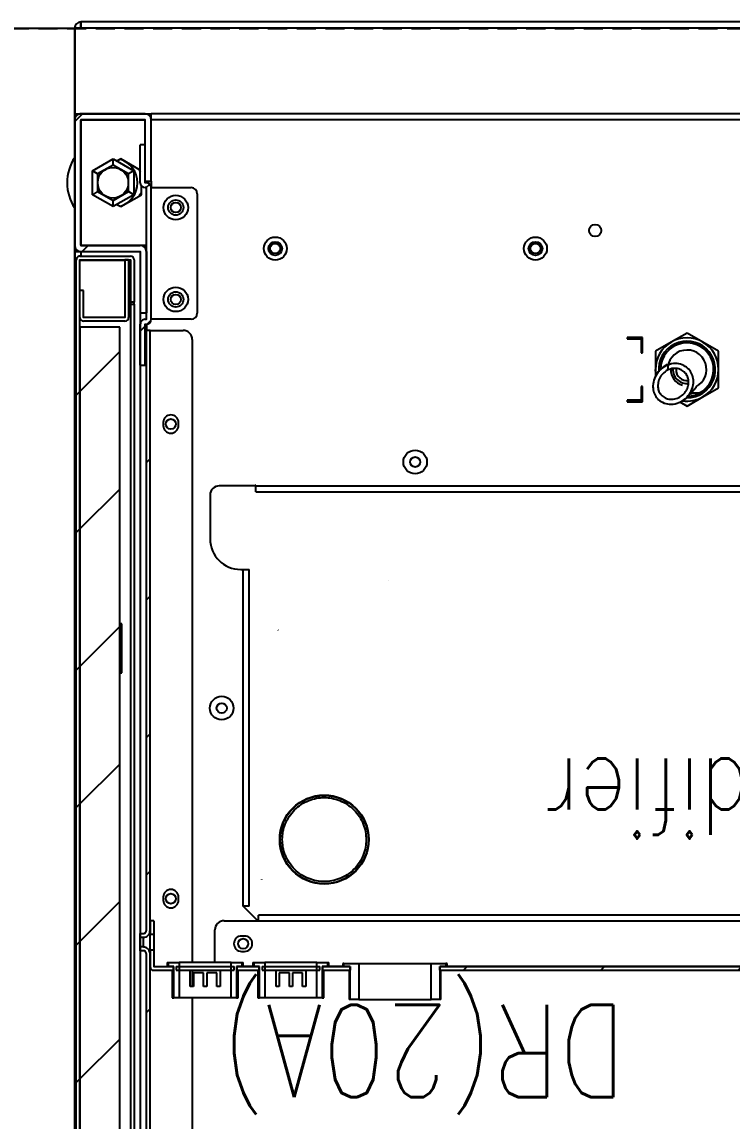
# Model space of a CAD drawing. Extents: x 225000 to 2157367, y 208400 to 840900.
# Drawn here: x 503148.3 to 503380.3, y 391645.5 to 392004.4 of the extents above; entities that cross this region are included whole.
import ezdxf
from ezdxf.enums import TextEntityAlignment as Align

# ---------------------------------------------------------------- set-up
doc = ezdxf.new("R2010")
doc.units = 0
doc.header["$LTSCALE"] = 10
doc.linetypes.add('XFDP20-DC-PH1$0$HIDDEN2', pattern=[0.1875, 0.125, -0.0625])
for name, color, linetype in [('XFDP20-DC-PH1$0$A-EQ (PH1)', 15, 'XFDP20-DC-PH1$0$HIDDEN2'), ('XFM2Q20-DC$0$EQUIP-01', 3, 'Continuous'), ('XFM2Q20-DC$0$RACK-DC1-600X1200', 6, 'Continuous'), ('XFM2Q20-DC$0$RACK-DC1-洋基', 9, 'Continuous')]:
    doc.layers.add(name, color=color, linetype=linetype)
doc.styles.add('XFM2Q20-DC$0$XOL30-HVAC-EQ-L194205$0$Standard', font='txt.shx', dxfattribs={"width": 0.8, "bigfont": 'chineset.shx'})
pattern_1 = [(45, (-3953.437, -702.407), (-22.45064, 22.45064), [])]

# ---------------------------------------------------------------- blocks, each defined once
blk = doc.blocks.new('XFDP20-DC-PH1')
at = {"layer": 'XFDP20-DC-PH1$0$A-EQ (PH1)', "ltscale": 5, "elevation": 0}
blk.add_lwpolyline([(509535.59, 190802.31), (500125.59, 190802.31), (500125.59, 192002.31), (509535.59, 192002.31)], close=True, dxfattribs=at)
blk = doc.blocks.new('XFM2Q20-DC$0$RACK-70W-加濕型')
at = {"layer": 'XFM2Q20-DC$0$EQUIP-01'}
h = blk.add_hatch(dxfattribs=at)
h.set_pattern_fill('ANSI31', color=256, scale=10, style=0)
h.set_pattern_definition(pattern_1)
edge = h.paths.add_edge_path(flags=0)
edge.add_line((280.6, 998.5), (281.8, 998.5))
edge.add_line((281.8, 998.5), (281.8, 1012.29))
edge.add_arc((281.81, 1012.29), 0.01, 90, 180, ccw=False)
edge.add_line((281.81, 1012.3), (298.29, 1012.3))
edge.add_arc((298.29, 1012.29), 0.01, 0, 90, ccw=False)
edge.add_line((298.3, 1012.29), (298.3, 77.71))
edge.add_arc((298.29, 77.71), 0.01, 270, 360, ccw=False)
edge.add_line((298.29, 77.7), (281.81, 77.7))
edge.add_arc((281.81, 77.71), 0.01, 180, 270, ccw=False)
edge.add_line((281.8, 77.71), (281.8, 91.5))
edge.add_line((281.8, 91.5), (280.6, 91.5))
edge.add_line((280.6, 91.5), (280.6, 77.71))
edge.add_arc((281.81, 77.71), 1.21, 180, 270)
edge.add_line((281.81, 76.5), (298.29, 76.5))
edge.add_arc((298.29, 77.71), 1.21, 270, 360)
edge.add_line((299.5, 77.71), (299.5, 1012.29))
edge.add_arc((298.29, 1012.29), 1.21, 0, 90)
edge.add_line((298.29, 1013.5), (281.81, 1013.5))
edge.add_arc((281.81, 1012.29), 1.21, 90, 180)
edge.add_line((280.6, 1012.29), (280.6, 998.5))
h = blk.add_hatch(dxfattribs=at)
h.set_pattern_fill('ANSI31', color=256, scale=10, style=0)
h.set_pattern_definition(pattern_1)
h.paths.add_polyline_path([(285.3, 990.3), (285.3, 99.7), (298.3, 99.7), (298.3, 990.3)], flags=0)
h = blk.add_hatch(dxfattribs=at)
h.set_pattern_fill('ANSI31', color=256, scale=10, style=0)
h.set_pattern_definition(pattern_1)
edge = h.paths.add_edge_path(flags=0)
edge.add_line((197, 578.2), (197, 577))
edge.add_line((197, 577), (258.29, 577))
edge.add_arc((258.29, 576.99), 0.01, 0, 90, ccw=False)
edge.add_line((258.3, 576.99), (258.3, 523.21))
edge.add_arc((259.51, 523.21), 1.21, 180, 270)
edge.add_line((259.51, 522), (275.39, 522))
edge.add_arc((275.39, 521.99), 0.01, 0, 90, ccw=False)
edge.add_line((275.4, 521.99), (275.4, 304.33))
edge.add_spline(control_points=[(275.4, 304.33), (275.4, 304.2), (275.41, 304.08), (275.43, 303.95), (275.46, 303.82), (275.49, 303.68), (275.54, 303.55), (275.63, 303.3), (275.77, 303.06), (275.95, 302.85), (276.12, 302.66), (276.32, 302.49), (276.54, 302.37), (276.76, 302.24), (277, 302.15), (277.25, 302.11), (277.37, 302.09), (277.49, 302.08), (277.61, 302.08)], knot_values=[0.013074, 0.013074, 0.013074, 0.013074, 0.01345, 0.01345, 0.01345, 0.013861, 0.013861, 0.013861, 0.014671, 0.014671, 0.014671, 0.015433, 0.015433, 0.015433, 0.01619, 0.01619, 0.01619, 0.016548, 0.016548, 0.016548, 0.016548], weights=[1, 1, 1, 1, 1, 1, 1, 1, 1, 1, 1, 1, 1, 1, 1, 1, 1, 1, 1], degree=3, periodic=0)
edge.add_line((277.61, 302.08), (278.6, 302.08))
edge.add_line((278.6, 302.08), (278.6, 303.31))
edge.add_line((278.6, 303.31), (277.61, 303.31))
edge.add_spline(control_points=[(277.61, 303.31), (277.59, 303.31), (277.57, 303.31), (277.55, 303.31), (277.44, 303.32), (277.32, 303.35), (277.22, 303.39), (277.11, 303.43), (277.02, 303.5), (276.93, 303.58), (276.85, 303.65), (276.77, 303.75), (276.72, 303.85), (276.67, 303.95), (276.63, 304.06), (276.61, 304.18), (276.6, 304.23), (276.6, 304.28), (276.6, 304.33)], knot_values=[0.004605, 0.004605, 0.004605, 0.004605, 0.004665, 0.004665, 0.004665, 0.005007, 0.005007, 0.005007, 0.005354, 0.005354, 0.005354, 0.005702, 0.005702, 0.005702, 0.006049, 0.006049, 0.006049, 0.006206, 0.006206, 0.006206, 0.006206], weights=[1, 1, 1, 1, 1, 1, 1, 1, 1, 1, 1, 1, 1, 1, 1, 1, 1, 1, 1], degree=3, periodic=0)
edge.add_line((276.6, 304.33), (276.6, 521.99))
edge.add_arc((275.39, 521.99), 1.21, 0, 90)
edge.add_line((275.39, 523.2), (259.51, 523.2))
edge.add_arc((259.51, 523.21), 0.01, 180, 270, ccw=False)
edge.add_line((259.5, 523.21), (259.5, 576.99))
edge.add_arc((258.29, 576.99), 1.21, 0, 90)
edge.add_line((258.29, 578.2), (197, 578.2))
h = blk.add_hatch(dxfattribs=at)
h.set_pattern_fill('ANSI31', color=256, scale=10, style=0)
h.set_pattern_definition(pattern_1)
h.paths.add_polyline_path([(212.07, 307.5), (212.07, 308.5), (210.03, 308.5), (210.03, 319.2), (207.19, 319.2), (207.19, 307.5)], flags=0)
h = blk.add_hatch(dxfattribs=at)
h.set_pattern_fill('ANSI31', color=256, scale=10, style=0)
h.set_pattern_definition(pattern_1)
h.paths.add_polyline_path([(245.45, 308.5), (245.45, 307.15), (248.93, 307.15), (248.93, 318.65), (247.18, 318.65), (247.18, 308.5)], flags=0)
h = blk.add_hatch(dxfattribs=at)
h.set_pattern_fill('ANSI31', color=256, scale=10, style=0)
h.set_pattern_definition(pattern_1)
edge = h.paths.add_edge_path(flags=0)
edge.add_line((-272.89, 308.5), (180.72, 308.5))
edge.add_line((180.72, 308.5), (180.72, 309.7))
edge.add_line((180.72, 309.7), (-272.89, 309.7))
edge.add_arc((-272.89, 308.49), 1.21, 90, 180)
edge.add_line((-274.1, 308.49), (-274.1, 303))
edge.add_line((-274.1, 303), (-272.9, 303))
edge.add_line((-272.9, 303), (-272.9, 308.49))
edge.add_arc((-272.89, 308.49), 0.01, 90, 180, ccw=False)
h = blk.add_hatch(dxfattribs=at)
h.set_pattern_fill('ANSI31', color=256, scale=10, style=0)
h.set_pattern_definition(pattern_1)
h.paths.add_polyline_path([(246.91, 308.5), (246.91, 309.7), (239.89, 309.7), (239.89, 308.5)], flags=0)
h = blk.add_hatch(dxfattribs=at)
h.set_pattern_fill('ANSI31', color=256, scale=10, style=0)
h.set_pattern_definition(pattern_1)
h.paths.add_polyline_path([(274.2, 298), (274.2, 293.5), (275.4, 293.5), (275.4, 298)], flags=0)
h = blk.add_hatch(dxfattribs=at)
h.set_pattern_fill('ANSI31', color=256, scale=10, style=0)
h.set_pattern_definition(pattern_1)
edge = h.paths.add_edge_path(flags=0)
edge.add_spline(control_points=[(277.61, 298.92), (277.54, 298.92), (277.47, 298.92), (277.41, 298.91), (277.17, 298.89), (276.93, 298.82), (276.72, 298.72), (276.56, 298.65), (276.41, 298.56), (276.27, 298.45), (276.09, 298.31), (275.94, 298.15), (275.81, 297.97), (275.67, 297.76), (275.55, 297.53), (275.49, 297.28), (275.43, 297.08), (275.4, 296.88), (275.4, 296.67)], knot_values=[0.012492, 0.012492, 0.012492, 0.012492, 0.012694, 0.012694, 0.012694, 0.01341, 0.01341, 0.01341, 0.013935, 0.013935, 0.013935, 0.014597, 0.014597, 0.014597, 0.015361, 0.015361, 0.015361, 0.015982, 0.015982, 0.015982, 0.015982], weights=[1, 1, 1, 1, 1, 1, 1, 1, 1, 1, 1, 1, 1, 1, 1, 1, 1, 1, 1], degree=3, periodic=0)
edge.add_line((275.4, 296.67), (275.4, 100.71))
edge.add_line((275.4, 100.71), (276.6, 100.71))
edge.add_line((276.6, 100.71), (276.6, 296.67))
edge.add_spline(control_points=[(276.6, 296.67), (276.6, 296.73), (276.61, 296.79), (276.62, 296.85), (276.64, 296.96), (276.68, 297.08), (276.73, 297.17), (276.79, 297.27), (276.86, 297.37), (276.95, 297.44), (277, 297.49), (277.06, 297.53), (277.12, 297.56), (277.21, 297.61), (277.32, 297.65), (277.43, 297.67), (277.49, 297.68), (277.55, 297.69), (277.61, 297.69)], knot_values=[0.005521, 0.005521, 0.005521, 0.005521, 0.005706, 0.005706, 0.005706, 0.006052, 0.006052, 0.006052, 0.006399, 0.006399, 0.006399, 0.006604, 0.006604, 0.006604, 0.006941, 0.006941, 0.006941, 0.007122, 0.007122, 0.007122, 0.007122], weights=[1, 1, 1, 1, 1, 1, 1, 1, 1, 1, 1, 1, 1, 1, 1, 1, 1, 1, 1], degree=3, periodic=0)
edge.add_line((277.61, 297.69), (278.6, 297.69))
edge.add_line((278.6, 297.69), (278.6, 298.92))
edge.add_line((278.6, 298.92), (277.61, 298.92))
h = blk.add_hatch(dxfattribs=at)
h.set_pattern_fill('ANSI31', color=256, scale=10, style=0)
h.set_pattern_definition(pattern_1)
edge = h.paths.add_edge_path(flags=0)
edge.add_spline(control_points=[(111.13, 118.8), (111.14, 119.08), (111.13, 119.35), (111.11, 119.62), (111.04, 120.24), (110.89, 120.86), (110.64, 121.44), (110.4, 122), (110.06, 122.54), (109.64, 122.99), (109.19, 123.49), (108.64, 123.91), (108.03, 124.21), (107.34, 124.56), (106.57, 124.76), (105.79, 124.82), (104.94, 124.88), (104.06, 124.77), (103.24, 124.52), (102.41, 124.26), (101.61, 123.84), (100.91, 123.32), (100.25, 122.82), (99.67, 122.21), (99.2, 121.53), (98.76, 120.9), (98.42, 120.2), (98.2, 119.48), (98, 118.81), (97.89, 118.11), (97.9, 117.41), (97.91, 116.76), (98.02, 116.1), (98.23, 115.49), (98.43, 114.88), (98.74, 114.3), (99.13, 113.8), (99.53, 113.27), (100.04, 112.81), (100.6, 112.46), (101.21, 112.07), (101.91, 111.8), (102.62, 111.66), (103.41, 111.51), (104.24, 111.51), (105.04, 111.66), (105.89, 111.82), (106.72, 112.14), (107.46, 112.59), (108.2, 113.05), (108.87, 113.63), (109.42, 114.3), (109.93, 114.93), (110.35, 115.65), (110.65, 116.41), (110.94, 117.17), (111.11, 117.99), (111.13, 118.8)], knot_values=[0, 0, 0, 0, 0.000817, 0.000817, 0.000817, 0.002709, 0.002709, 0.002709, 0.004581, 0.004581, 0.004581, 0.006626, 0.006626, 0.006626, 0.008987, 0.008987, 0.008987, 0.011603, 0.011603, 0.011603, 0.01426, 0.01426, 0.01426, 0.016777, 0.016777, 0.016777, 0.019084, 0.019084, 0.019084, 0.021193, 0.021193, 0.021193, 0.023171, 0.023171, 0.023171, 0.025109, 0.025109, 0.025109, 0.027122, 0.027122, 0.027122, 0.029329, 0.029329, 0.029329, 0.03179, 0.03179, 0.03179, 0.034435, 0.034435, 0.034435, 0.037077, 0.037077, 0.037077, 0.039549, 0.039549, 0.039549, 0.042031, 0.042031, 0.042031, 0.042031], weights=[1, 1, 1, 1, 1, 1, 1, 1, 1, 1, 1, 1, 1, 1, 1, 1, 1, 1, 1, 1, 1, 1, 1, 1, 1, 1, 1, 1, 1, 1, 1, 1, 1, 1, 1, 1, 1, 1, 1, 1, 1, 1, 1, 1, 1, 1, 1, 1, 1, 1, 1, 1, 1, 1, 1, 1, 1, 1], degree=3, periodic=0)
edge = h.paths.add_edge_path(flags=0)
edge.add_spline(control_points=[(109.53, 118.64), (109.52, 118.03), (109.39, 117.41), (109.17, 116.83), (108.95, 116.26), (108.63, 115.72), (108.24, 115.24), (107.83, 114.73), (107.33, 114.29), (106.77, 113.94), (106.21, 113.6), (105.57, 113.34), (104.93, 113.22), (104.32, 113.1), (103.68, 113.1), (103.08, 113.21), (102.54, 113.32), (102, 113.52), (101.54, 113.82), (101.11, 114.08), (100.73, 114.43), (100.42, 114.83), (100.12, 115.21), (99.89, 115.65), (99.73, 116.1), (99.57, 116.57), (99.49, 117.07), (99.48, 117.56), (99.47, 118.09), (99.55, 118.63), (99.7, 119.13), (99.87, 119.69), (100.12, 120.22), (100.45, 120.7), (100.81, 121.22), (101.25, 121.68), (101.76, 122.07), (102.28, 122.47), (102.89, 122.78), (103.52, 122.98), (104.14, 123.18), (104.81, 123.26), (105.45, 123.22), (106.04, 123.17), (106.63, 123.02), (107.15, 122.76), (107.61, 122.53), (108.03, 122.22), (108.38, 121.84), (108.7, 121.49), (108.96, 121.09), (109.15, 120.65), (109.34, 120.22), (109.46, 119.74), (109.51, 119.27), (109.53, 119.06), (109.54, 118.85), (109.53, 118.64)], knot_values=[0, 0, 0, 0, 0.001847, 0.001847, 0.001847, 0.003686, 0.003686, 0.003686, 0.005654, 0.005654, 0.005654, 0.007635, 0.007635, 0.007635, 0.009487, 0.009487, 0.009487, 0.011144, 0.011144, 0.011144, 0.012648, 0.012648, 0.012648, 0.014093, 0.014093, 0.014093, 0.015568, 0.015568, 0.015568, 0.017146, 0.017146, 0.017146, 0.018875, 0.018875, 0.018875, 0.020763, 0.020763, 0.020763, 0.022751, 0.022751, 0.022751, 0.0247, 0.0247, 0.0247, 0.026459, 0.026459, 0.026459, 0.027992, 0.027992, 0.027992, 0.029401, 0.029401, 0.029401, 0.030822, 0.030822, 0.030822, 0.031439, 0.031439, 0.031439, 0.031439], weights=[1, 1, 1, 1, 1, 1, 1, 1, 1, 1, 1, 1, 1, 1, 1, 1, 1, 1, 1, 1, 1, 1, 1, 1, 1, 1, 1, 1, 1, 1, 1, 1, 1, 1, 1, 1, 1, 1, 1, 1, 1, 1, 1, 1, 1, 1, 1, 1, 1, 1, 1, 1, 1, 1, 1, 1, 1, 1], degree=3, periodic=0)
h = blk.add_hatch(dxfattribs=at)
h.set_pattern_fill('ANSI31', color=256, scale=10, style=0)
h.set_pattern_definition(pattern_1)
edge = h.paths.add_edge_path(flags=0)
edge.add_line((276.99, 98.7), (276.61, 98.7))
edge.add_arc((276.61, 97.09), 1.61, 90, 180)
edge.add_line((275, 97.09), (275, 54.11))
edge.add_arc((276.61, 54.11), 1.61, 180, 270)
edge.add_line((276.61, 52.5), (276.99, 52.5))
edge.add_arc((276.99, 52.49), 0.01, 0, 90, ccw=False)
edge.add_line((277, 52.49), (277, 40.1))
edge.add_line((277, 40.1), (278.6, 40.1))
edge.add_line((278.6, 40.1), (278.6, 52.49))
edge.add_arc((276.99, 52.49), 1.61, 0, 90)
edge.add_line((276.99, 54.1), (276.61, 54.1))
edge.add_arc((276.61, 54.11), 0.01, 180, 270, ccw=False)
edge.add_line((276.6, 54.11), (276.6, 97.09))
edge.add_arc((276.61, 97.09), 0.01, 90, 180, ccw=False)
edge.add_line((276.61, 97.1), (276.99, 97.1))
edge.add_arc((276.99, 98.71), 1.61, 270, 360)
edge.add_line((278.6, 98.71), (278.6, 112.1))
edge.add_line((278.6, 112.1), (277, 112.1))
edge.add_line((277, 112.1), (277, 98.71))
edge.add_arc((276.99, 98.71), 0.01, 270, 360, ccw=False)
h = blk.add_hatch(dxfattribs=at)
h.set_pattern_fill('ANSI31', color=256, scale=10, style=0)
h.set_pattern_definition(pattern_1)
edge = h.paths.add_edge_path(flags=0)
edge.add_line((298.3, 87.7), (298.3, 96.49))
edge.add_arc((297.09, 96.49), 1.21, 0, 90)
edge.add_line((297.09, 97.7), (283.61, 97.7))
edge.add_arc((283.61, 96.49), 1.21, 90, 180)
edge.add_line((282.4, 96.49), (282.4, 77.7))
edge.add_line((282.4, 77.7), (283.6, 77.7))
edge.add_line((283.6, 77.7), (283.6, 96.49))
edge.add_arc((283.61, 96.49), 0.01, 90, 180, ccw=False)
edge.add_line((283.61, 96.5), (297.09, 96.5))
edge.add_arc((297.09, 96.49), 0.01, 0, 90, ccw=False)
edge.add_line((297.1, 96.49), (297.1, 87.7))
edge.add_line((297.1, 87.7), (298.3, 87.7))
h = blk.add_hatch(dxfattribs=at)
h.set_pattern_fill('ANSI31', color=256, scale=10, style=0)
h.set_pattern_definition(pattern_1)
edge = h.paths.add_edge_path(flags=0)
edge.add_arc((277.01, 32.01), 2.01, 180, 270)
edge.add_line((277.01, 30), (297.99, 30))
edge.add_arc((297.99, 32.01), 2.01, 270, 360)
edge.add_line((300, 32.01), (300, 72.99))
edge.add_arc((297.99, 72.99), 2.01, 0, 90)
edge.add_line((297.99, 75), (278.61, 75))
edge.add_arc((278.61, 75.01), 0.01, 180, 270, ccw=False)
edge.add_line((278.6, 75.01), (278.6, 95))
edge.add_line((278.6, 95), (276.6, 95))
edge.add_line((276.6, 95), (276.6, 75.01))
edge.add_arc((278.61, 75.01), 2.01, 180, 270)
edge.add_line((278.61, 73), (297.99, 73))
edge.add_arc((297.99, 72.99), 0.01, 0, 90, ccw=False)
edge.add_line((298, 72.99), (298, 32.01))
edge.add_arc((297.99, 32.01), 0.01, 270, 360, ccw=False)
edge.add_line((297.99, 32), (277.01, 32))
edge.add_arc((277.01, 32.01), 0.01, 180, 270, ccw=False)
edge.add_line((277, 32.01), (277, 52))
edge.add_line((277, 52), (275, 52))
edge.add_line((275, 52), (275, 32.01))
for p, q in [((278.61, 75), (278.61, 1015)), ((281.81, 77.8), (281.81, 1012.2)), ((298.3, 1012.29), (298.3, 77.71)), ((299.5, 1012.29), (299.5, 77.71)), ((300, 75), (300, 1015)), ((280.6, 92.21), (280.6, 997.79)), ((281.8, 92.21), (281.8, 997.79)), ((278.6, 303.31), (278.6, 995)), ((285.3, 990.3), (285.3, 99.7)), ((298.3, 99.7), (298.3, 990.3)), ((261.6, 318.65), (261.6, 521.9)), ((275.39, 521.9), (275.39, 308.65)), ((275.4, 521.99), (275.4, 304.33)), ((276.6, 521.99), (276.6, 304.33)), ((180.4, 319.2), (180.4, 309.7)), ((180.4, 319.2), (180.77, 319.2)), ((180.77, 308.5), (180.77, 319.2)), ((180.77, 319.2), (183.61, 319.2)), ((183.61, 319.2), (183.61, 307.5)), ((207.19, 319.2), (183.61, 319.2)), ((207.19, 307.5), (207.19, 319.2)), ((207.19, 319.2), (210.03, 319.2)), ((210.03, 319.2), (210.03, 308.5)), ((210.03, 319.2), (210.4, 319.2)), ((210.4, 309.7), (210.4, 319.2)), ((218.65, 318.65), (218.65, 309.7)), ((219.18, 318.65), (218.65, 318.65)), ((219.18, 308.5), (219.18, 318.65)), ((219.18, 318.65), (220.93, 318.65)), ((220.93, 318.65), (220.93, 307.15)), ((220.93, 318.65), (237.87, 318.65)), ((237.87, 307.15), (237.87, 318.65)), ((237.87, 318.65), (239.62, 318.65)), ((239.62, 318.65), (239.62, 308.5)), ((240.15, 318.65), (239.62, 318.65)), ((240.15, 309.7), (240.15, 318.65)), ((246.65, 318.65), (246.65, 309.7)), ((247.18, 318.65), (246.65, 318.65)), ((247.18, 308.5), (247.18, 318.65)), ((247.18, 318.65), (248.93, 318.65)), ((248.93, 318.65), (248.93, 307.15)), ((248.93, 318.65), (265.87, 318.65)), ((265.87, 307.15), (265.87, 318.65)), ((265.87, 318.65), (267.62, 318.65)), ((267.62, 318.65), (267.62, 308.5)), ((268.15, 318.65), (267.62, 318.65)), ((268.15, 309.7), (268.15, 318.65)), ((224.55, 314.97), (225.55, 314.97)), ((224.55, 309.7), (224.55, 314.97)), ((225.55, 314.97), (225.55, 310.5)), ((228.9, 314.97), (229.9, 314.97)), ((228.9, 310.5), (228.9, 314.97)), ((229.9, 314.97), (229.9, 310.5)), ((233.25, 314.97), (234.25, 314.97)), ((233.25, 310.5), (233.25, 314.97)), ((234.25, 314.97), (234.25, 309.7)), ((252.55, 314.97), (253.55, 314.97)), ((252.55, 309.7), (252.55, 314.97)), ((253.55, 314.97), (253.55, 310.5)), ((256.9, 314.97), (257.9, 314.97)), ((256.9, 310.5), (256.9, 314.97)), ((257.9, 314.97), (257.9, 310.5)), ((261.25, 314.97), (262.25, 314.97)), ((261.25, 310.5), (261.25, 314.97)), ((261.6, 309.7), (261.6, 314.97)), ((262.25, 314.97), (262.25, 309.7)), ((180.72, 309.7), (-272.89, 309.7)), ((180.72, 309.7), (180.72, 308.5)), ((210.08, 308.5), (210.08, 309.7)), ((218.91, 309.7), (210.08, 309.7)), ((218.91, 309.7), (218.91, 308.5)), ((219.97, 309.7), (219.97, 308.5)), ((238.83, 309.7), (219.97, 309.7)), ((225.55, 310.5), (228.9, 310.5)), ((229.9, 310.5), (233.25, 310.5)), ((238.83, 308.5), (238.83, 309.7)), ((239.89, 308.5), (239.89, 309.7)), ((246.91, 309.7), (239.89, 309.7)), ((246.91, 309.7), (246.91, 308.5)), ((247.97, 309.7), (247.97, 308.5)), ((266.83, 309.7), (247.97, 309.7)), ((253.55, 310.5), (256.9, 310.5)), ((257.9, 310.5), (261.25, 310.5)), ((266.83, 308.5), (266.83, 309.7)), ((274.19, 309.7), (267.89, 309.7)), ((267.89, 308.5), (267.89, 309.7)), ((180.72, 308.5), (-272.89, 308.5)), ((-60.2, 308.49), (178.4, 308.49)), ((178.4, 308.5), (178.4, 307.5)), ((178.4, 307.5), (178.73, 307.5)), ((178.73, 308.5), (180.77, 308.5)), ((178.73, 307.5), (178.73, 308.5)), ((183.61, 307.5), (178.73, 307.5)), ((207.19, 307.5), (183.61, 307.5)), ((212.07, 307.5), (207.19, 307.5)), ((210.03, 308.5), (212.07, 308.5)), ((218.91, 308.5), (210.08, 308.5)), ((212.07, 308.5), (212.07, 307.5)), ((212.07, 307.5), (212.4, 307.5)), ((212.4, 307.5), (212.4, 308.5)), ((212.4, 308.49), (217, 308.49)), ((217, 308.5), (217, 307.15)), ((217.45, 307.15), (217, 307.15)), ((217.45, 308.5), (219.18, 308.5)), ((217.45, 307.15), (217.45, 308.5)), ((220.93, 307.15), (217.45, 307.15)), ((238.83, 308.5), (219.97, 308.5)), ((220.93, 307.15), (237.87, 307.15)), ((241.35, 307.15), (237.87, 307.15)), ((239.62, 308.5), (241.35, 308.5)), ((246.91, 308.5), (239.89, 308.5)), ((241.35, 308.5), (241.35, 307.15)), ((241.8, 307.15), (241.35, 307.15)), ((241.8, 307.15), (241.8, 308.5)), ((241.8, 308.49), (245, 308.49)), ((245, 308.5), (245, 307.15)), ((245.45, 307.15), (245, 307.15)), ((245.45, 308.5), (247.18, 308.5)), ((245.45, 307.15), (245.45, 308.5)), ((248.93, 307.15), (245.45, 307.15)), ((266.83, 308.5), (247.97, 308.5)), ((248.93, 307.15), (265.87, 307.15)), ((254.2, 307.15), (254.2, 296.5)), ((261.6, 103.71), (261.6, 307.15)), ((269.35, 307.15), (265.87, 307.15)), ((267.62, 308.5), (269.35, 308.5)), ((274.19, 308.5), (267.89, 308.5)), ((269.35, 308.5), (269.35, 307.15)), ((269.8, 307.15), (269.35, 307.15)), ((269.8, 307.15), (269.8, 308.5)), ((274.2, 303), (274.2, 308.49)), ((275.4, 303), (275.4, 308.49)), ((245.5, 303.5), (244.5, 303.5)), ((275.4, 303), (274.2, 303)), ((274.2, 298), (274.2, 303)), ((275.4, 303), (275.4, 298)), ((277.61, 303.31), (278.6, 303.31)), ((277.61, 302.08), (278.6, 302.08)), ((277.61, 298.92), (277.61, 302.08)), ((278.6, 303.31), (278.6, 302.08)), ((278.6, 302.08), (278.6, 298.92)), ((244.5, 298.5), (245.5, 298.5)), ((274.2, 298), (275.4, 298)), ((274.2, 293.5), (274.2, 298)), ((275.4, 293.5), (275.4, 298)), ((278.6, 298.92), (277.61, 298.92)), ((278.6, 298.92), (278.6, 297.69)), ((275.4, 296.67), (275.4, 100.71)), ((276.6, 296.67), (276.6, 100.71)), ((278.6, 297.69), (277.61, 297.69)), ((278.6, 112.1), (278.6, 297.69)), ((251.2, 293.5), (-251.2, 293.5)), ((-22.4, 291.7), (240, 291.7)), ((240.21, 293.5), (245.01, 288.7)), ((274.2, 293.5), (275.4, 293.5)), ((275.39, 293.5), (275.39, 100.71)), ((243.01, 288.69), (243.01, 178.8)), ((245.02, 288.7), (245.02, 178.8)), ((266.1, 286.8), (266.1, 285.8)), ((271.1, 285.8), (271.1, 286.8)), ((238.98, 279.98), (239, 280)), ((285.3, 212.5), (284.6, 212.5)), ((284.6, 212.5), (284.6, 196.5)), ((233.42, 198.68), (233.5, 198.6)), ((284.6, 196.5), (285.3, 196.5)), ((197.48, 182.55), (197.53, 182.5)), ((245.02, 178.8), (243.01, 178.8)), ((245.8, 178.8), (245.02, 178.8)), ((255.8, 154.49), (255.8, 168.8)), ((240.8, 153.49), (-23.2, 153.49)), ((240.8, 151.48), (-23.2, 151.48)), ((240.8, 153.49), (240.8, 151.48)), ((240.8, 151.48), (240.8, 151.28)), ((240.8, 151.28), (241, 151.28)), ((241, 151.49), (252.8, 151.49)), ((241, 151.28), (241, 151.49)), ((266.1, 131.8), (266.1, 130.8)), ((271.1, 130.8), (271.1, 131.8)), ((94.84, 122.44), (89.68, 119.46)), ((100, 125.42), (94.84, 122.44)), ((102.35, 124.06), (100, 125.42)), ((119.5, 124), (114.5, 124)), ((114.5, 124), (114.5, 119)), ((115, 119), (115, 123.5)), ((115, 123.5), (119.5, 123.5)), ((119.5, 123.5), (119.5, 124)), ((96.08, 121.27), (98.81, 121.27)), ((97.51, 121.27), (98.95, 121.59)), ((114.5, 119), (115, 119)), ((110.32, 113.5), (110.32, 115.85)), ((89.68, 113.5), (89.68, 107.54)), ((110.32, 107.54), (110.32, 113.5)), ((277, 112.1), (277, 98.71)), ((278.6, 112.1), (277, 112.1)), ((278.6, 112.1), (278.6, 98.71)), ((115, 108), (114.5, 108)), ((114.5, 108), (114.5, 103)), ((115, 103.5), (115, 108)), ((89.68, 107.54), (94.84, 104.56)), ((94.84, 104.56), (100, 101.58)), ((100, 101.58), (105.16, 104.56)), ((105.16, 104.56), (110.32, 107.54)), ((114.5, 103), (119.5, 103)), ((119.5, 103.5), (115, 103.5)), ((119.5, 103), (119.5, 103.5)), ((275.39, 100.71), (264.6, 100.71)), ((275.39, 100.71), (275.4, 100.71)), ((275.4, 100.71), (276.6, 100.71)), ((276.59, 98.7), (276.59, 100.71)), ((262, 97.09), (274.99, 97.09)), ((274.99, 97.09), (274.99, 54.11)), ((275, 97.09), (274.99, 97.09)), ((275, 97.09), (275, 54.11)), ((276.6, 97.09), (276.6, 54.11)), ((276.99, 98.7), (276.61, 98.7)), ((276.99, 97.1), (276.61, 97.1)), ((278.6, 95), (278.6, 98.71)), ((283.61, 97.7), (297.09, 97.7)), ((285.3, 99.7), (298.3, 99.7)), ((298.29, 99.7), (298.29, 96.65)), ((260, 56.11), (260, 95.09)), ((276.6, 75.01), (276.6, 95)), ((278.6, 95), (276.6, 95)), ((278.6, 75.01), (278.6, 95)), ((282.4, 77.7), (282.4, 96.49)), ((283.6, 77.7), (283.6, 96.49)), ((283.61, 96.5), (297.09, 96.5)), ((297.1, 96.49), (297.1, 87.7)), ((298.3, 96.49), (298.3, 87.7)), ((281.8, 92.21), (280.6, 92.21)), ((280.6, 92.21), (280.6, 91.5)), ((280.6, 77.71), (280.6, 91.5)), ((280.6, 91.5), (281.8, 91.5)), ((281.8, 92.21), (281.8, 91.5)), ((281.8, 77.71), (281.8, 91.5)), ((297.1, 87.7), (298.3, 87.7)), ((298.29, 87.7), (298.29, 77.8)), ((281.8, 78.15), (281.81, 77.8)), ((282.4, 77.8), (281.81, 77.8)), ((298.29, 77.7), (281.81, 77.7)), ((298.29, 76.5), (281.81, 76.5)), ((282.4, 77.7), (283.6, 77.7)), ((298.29, 77.8), (283.6, 77.8)), ((297.99, 77.7), (297.99, 77.8)), ((297.99, 75), (297.99, 76.5)), ((298.29, 77.8), (298.3, 77.8)), ((276.6, 73), (278.61, 73)), ((297.99, 72.89), (277, 72.89)), ((297.99, 75), (278.61, 75)), ((297.99, 73), (278.61, 73)), ((300, 75), (297.99, 75)), ((297.99, 72.89), (297.99, 32.11)), ((298, 72.89), (297.99, 72.89)), ((298, 32.01), (298, 72.99)), ((300, 32.01), (300, 72.99)), ((285, 60.29), (278.25, 56.4)), ((280.75, 56.4), (287.5, 60.29)), ((287.5, 58.29), (282.48, 55.4)), ((286.25, 59.57), (285, 60.29)), ((287.5, 60.29), (287.5, 58.29)), ((287.5, 60.29), (294.25, 56.4)), ((292.52, 55.4), (287.5, 58.29)), ((274.99, 54.11), (262, 54.11)), ((274.99, 54.11), (275, 54.11)), ((275, 52), (275, 54.11)), ((276.61, 54.1), (276.99, 54.1)), ((278.25, 55.64), (279, 56.83)), ((278.25, 56.4), (278.25, 53.49)), ((280.75, 56.4), (282.48, 55.4)), ((280.75, 48.6), (280.75, 56.4)), ((282.48, 55.4), (282.48, 49.6)), ((292.52, 55.4), (294.25, 56.4)), ((292.52, 49.6), (292.52, 55.4)), ((294.25, 56.4), (294.25, 48.6)), ((275, 52), (275, 32.01)), ((277, 52), (275, 52)), ((276.61, 52.5), (276.99, 52.5)), ((277, 52.49), (277, 40.1)), ((277, 52), (277, 32.01)), ((278.6, 52.49), (278.6, 40.1)), ((279.06, 48.13), (278.6, 49.01)), ((278.6, 48.4), (285, 44.71)), ((280.75, 48.6), (282.48, 49.6)), ((287.5, 44.71), (280.75, 48.6)), ((282.48, 49.6), (287.5, 46.71)), ((287.5, 46.71), (292.52, 49.6)), ((294.25, 48.6), (287.5, 44.71)), ((287.5, 46.71), (287.5, 44.71)), ((292.52, 49.6), (294.25, 48.6)), ((285, 44.71), (286.25, 45.43)), ((277, 40.1), (278.6, 40.1)), ((-275, 32.01), (275, 32.01)), ((-275, 30), (275, 30)), ((-275, 29.99), (275, 29.99)), ((275, 32.01), (275, 30)), ((275, 29.99), (275, 30)), ((300, 29.99), (275, 29.99)), ((277, 32.11), (297.99, 32.11)), ((277.01, 32), (297.99, 32)), ((277.01, 30), (297.99, 30)), ((297.99, 32.11), (298, 32.11)), ((300, 2.1), (300, 29.99)), ((-297.9, 2.01), (297.9, 2.01)), ((-297.9, 0), (297.9, 0)), ((297.9, 2.1), (297.9, 2.01)), ((300, 2.1), (297.9, 2.1)), ((297.9, 2.01), (297.9, 0)), ((297.99, 2), (297.9, 2)), ((297.99, 0), (297.9, 0)), ((297.99, 2), (297.99, 0)), ((298, 2.1), (298, 2.01)), ((298, 2.01), (300, 2.01)), ((300, 2.1), (300, 2.01))]:
    blk.add_line(p, q, dxfattribs=at)
at = {"layer": 'XFM2Q20-DC$0$EQUIP-01', "flags": 128}
for points in [[(110.15, 115.37), (110.23, 114.85), (110.32, 113.5)], [(277, 72.89), (276.61, 72.85), (276.6, 72.85)]]:
    blk.add_lwpolyline(points, dxfattribs=at)
at = {"layer": 'XFM2Q20-DC$0$EQUIP-01'}
for centre, radius in [((245, 301), 1.65), ((268.6, 286.3), 1.65), ((218.5, 267), 14.55), ((218.5, 267), 14.41), ((252, 224.06), 3.86), ((252, 224.06), 1.65), ((188.8, 143.7), 3.86), ((188.8, 143.7), 1.65), ((268.6, 131.3), 1.65), ((267, 90.6), 4), ((267, 90.6), 2.5), ((267, 90.6), 1.65), ((149.5, 74), 3.75), ((149.5, 74), 2.25), ((149.5, 74), 1.65), ((234.5, 74), 3.75), ((234.5, 74), 2.25), ((234.5, 74), 1.65), ((130, 68.1), 2), ((267, 60.6), 4), ((267, 60.6), 2.5), ((267, 60.6), 1.65), ((287.5, 52.5), 5)]:
    blk.add_circle(centre, radius, dxfattribs=at)
for centre, radius, start, end in [((274.19, 308.49), 1.21, 0, 90), ((274.19, 308.49), 0.01, 0, 90), ((244.5, 301), 2.5, 90, 270), ((245.5, 301), 2.5, 270, 90), ((251.2, 296.5), 3, 270, 0), ((240, 293.71), 2.01, 270, 270.2851), ((245.02, 288.69), 2.01, 179.7149, 180), ((268.6, 286.8), 2.5, 0, 180), ((268.6, 285.8), 2.5, 180, 0), ((245.8, 168.8), 10, 0, 90), ((252.8, 154.49), 3, 270, 0), ((268.6, 131.8), 2.5, 0, 180), ((268.6, 130.8), 2.5, 180, 0), ((100, 113.5), 10.32, 120, 180), ((100, 113.5), 9.27, 89.829, 4.7994), ((100, 113.5), 10.32, 81.7495, 120), ((100, 113.5), 8.73, 92.9317, 117.1564), ((100, 113.5), 8.73, 117.1564, 359.8055), ((100, 113.5), 8.7, 116.7459, 359.6542), ((100, 113.5), 6.37, 117.3779, 2.2997), ((100, 113.5), 5.33, 358.6763, 73.6725), ((100, 113.5), 4.59, 356.4298, 95.7463), ((100, 113.5), 3.59, 0, 96.8902), ((100, 113.5), 10.32, 180, 240), ((100, 113.5), 10.32, 300, 0), ((100, 113.5), 10.32, 240, 300), ((264.6, 103.71), 3, 180, 270), ((262, 95.09), 2, 90, 180), ((276.61, 97.09), 1.61, 90, 180), ((276.61, 97.09), 0.01, 90, 180), ((276.99, 98.71), 0.01, 270, 0), ((276.99, 98.71), 1.61, 270, 0), ((283.61, 96.49), 1.21, 90, 180), ((297.09, 96.49), 1.21, 0, 90), ((283.61, 96.49), 0.01, 90, 180), ((297.09, 96.49), 0.01, 0, 90), ((281.81, 77.71), 1.21, 180, 270), ((281.81, 77.71), 0.01, 180, 270), ((298.29, 77.71), 1.21, 270, 0), ((298.29, 77.71), 0.01, 270, 0), ((278.61, 75.01), 2.01, 180, 270), ((278.61, 75.01), 0.01, 180, 270), ((297.99, 72.99), 2.01, 0, 90), ((297.99, 72.99), 0.01, 0, 90), ((287.5, 52.5), 8, 106.5675, 253.4325), ((287.5, 52.5), 15, 326.4427, 33.5573), ((262, 56.11), 2, 180, 270), ((276.61, 54.11), 1.61, 180, 270), ((276.61, 54.11), 0.01, 180, 270), ((276.99, 52.49), 1.61, 0, 90), ((276.99, 52.49), 0.01, 0, 90), ((277.01, 32.01), 2.01, 180, 270), ((277.01, 32.01), 0.01, 180, 270), ((297.99, 32.01), 0.01, 270, 0), ((297.99, 32.01), 2.01, 270, 0), ((297.99, 2.01), 2.01, 270, 0), ((297.99, 2.01), 0.01, 270, 0)]:
    blk.add_arc(centre, radius, start, end, dxfattribs=at)
for points, knots in [([(275.4, 304.33), (275.41, 304.2), (275.42, 303.94), (275.56, 303.42), (275.9, 302.83), (276.51, 302.33), (277.12, 302.11), (277.49, 302.09), (277.61, 302.08)], [0, 0, 0, 0, 0.108568, 0.2278708, 0.4603401, 0.6792644, 0.896707, 1, 1, 1, 1]), ([(276.6, 304.33), (276.6, 304.2), (276.63, 304.06), (276.73, 303.82), (276.8, 303.71), (276.99, 303.52), (277.1, 303.44), (277.35, 303.34), (277.48, 303.31), (277.61, 303.31)], [0, 0, 0, 0, 0.25, 0.25, 0.5, 0.5, 0.75, 0.75, 1, 1, 1, 1]), ([(277.61, 298.92), (277.54, 298.92), (277.24, 298.91), (276.76, 298.78), (276.22, 298.44), (275.77, 297.96), (275.45, 297.34), (275.42, 296.88), (275.4, 296.67)], [0, 0, 0, 0, 0.058226, 0.262987, 0.414182, 0.603988, 0.822464, 1, 1, 1, 1]), ([(277.61, 297.69), (277.48, 297.69), (277.34, 297.66), (277.1, 297.56), (276.99, 297.48), (276.8, 297.29), (276.73, 297.18), (276.63, 296.93), (276.6, 296.8), (276.6, 296.67)], [0, 0, 0, 0, 0.25, 0.25, 0.5, 0.5, 0.75, 0.75, 1, 1, 1, 1]), ([(240.01, 293.5), (240.01, 293.31), (240.01, 292.85), (240.01, 292.25), (240.01, 291.79), (240.01, 291.73), (240.01, 291.7)], [0, 0, 0, 0, 0.196462, 0.465429, 0.734399, 1, 1, 1, 1]), ([(243.01, 288.7), (243.01, 288.7), (243.02, 288.7), (243.03, 288.7), (243.05, 288.7), (243.08, 288.7), (243.12, 288.7), (243.2, 288.7), (243.34, 288.7), (243.59, 288.7), (243.9, 288.7), (244.21, 288.7), (244.5, 288.7), (244.75, 288.7), (244.93, 288.7), (245.01, 288.7)], [0, 0, 0, 0, 0.041734, 0.083116, 0.124321, 0.165522, 0.206895, 0.248614, 0.374249, 0.500063, 0.625698, 0.751511, 0.834486, 0.916848, 1, 1, 1, 1]), ([(204.79, 267), (204.84, 267.84), (204.93, 269.56), (205.69, 272.11), (206.96, 274.57), (208.74, 276.76), (210.93, 278.54), (213.39, 279.81), (215.94, 280.55), (218.5, 280.78), (221.06, 280.55), (223.61, 279.81), (226.07, 278.54), (228.26, 276.76), (230.04, 274.57), (231.31, 272.11), (232.07, 269.56), (232.16, 267.84), (232.21, 267)], [0, 0, 0, 0, 0.058258, 0.120006, 0.18432, 0.25, 0.315679, 0.379994, 0.441742, 0.5, 0.558258, 0.620006, 0.684321, 0.75, 0.81568, 0.879994, 0.941742, 1, 1, 1, 1]), ([(232.21, 267), (232.16, 266.16), (232.07, 264.44), (231.31, 261.89), (230.04, 259.43), (228.26, 257.24), (226.07, 255.46), (223.61, 254.19), (221.06, 253.45), (218.5, 253.22), (215.94, 253.45), (213.39, 254.19), (210.93, 255.46), (208.74, 257.24), (206.96, 259.43), (205.69, 261.89), (204.93, 264.44), (204.84, 266.16), (204.79, 267)], [0, 0, 0, 0, 0.058258, 0.120006, 0.184321, 0.25, 0.31568, 0.379994, 0.441742, 0.5, 0.558258, 0.620006, 0.68432, 0.75, 0.815679, 0.879994, 0.941742, 1, 1, 1, 1]), ([(100.02, 122.52), (99.87, 122.37), (99.25, 121.73), (98.44, 120.89), (97.63, 120.04), (97.17, 119.54), (96.96, 119.29), (97.01, 119.27), (97.02, 119.26)], [0, 0, 0, 0, 0.082569, 0.346698, 0.576185, 0.772686, 0.937809, 1, 1, 1, 1]), ([(111.13, 118.8), (111.03, 117.99), (110.81, 116.36), (109.48, 114.18), (107.54, 112.47), (105.13, 111.51), (102.67, 111.5), (100.58, 112.32), (99.05, 113.71), (98.12, 115.46), (97.79, 117.46), (98.11, 119.57), (99.13, 121.65), (100.87, 123.45), (103.18, 124.66), (105.72, 124.98), (108.01, 124.38), (109.69, 123.11), (110.74, 121.47), (111.12, 119.97), (111.13, 119.08), (111.13, 118.8)], [0, 0, 0, 0, 0.058968, 0.117784, 0.180513, 0.243235, 0.301589, 0.353993, 0.401913, 0.448115, 0.495288, 0.545612, 0.60058, 0.660498, 0.723624, 0.78568, 0.841702, 0.890382, 0.935071, 0.980289, 1, 1, 1, 1]), ([(109.53, 118.64), (109.45, 118.03), (109.29, 116.8), (108.29, 115.14), (106.83, 113.84), (104.99, 113.11), (103.12, 113.09), (101.53, 113.71), (100.36, 114.76), (99.65, 116.09), (99.4, 117.6), (99.63, 119.21), (100.4, 120.79), (101.72, 122.17), (103.47, 123.09), (105.4, 123.34), (107.13, 122.89), (108.42, 121.93), (109.22, 120.68), (109.52, 119.54), (109.53, 118.85), (109.53, 118.64)], [0, 0, 0, 0, 0.05865, 0.117149, 0.179633, 0.242456, 0.301129, 0.353736, 0.401619, 0.44766, 0.494702, 0.545023, 0.600123, 0.660206, 0.723336, 0.785149, 0.840956, 0.889735, 0.934704, 0.980112, 1, 1, 1, 1]), ([(89.68, 119.46), (89.68, 118.96), (89.68, 116.99), (89.68, 114.99), (89.68, 113.5)], [0, 0, 0, 0, 0.2505645, 1, 1, 1, 1]), ([(106.58, 112), (106.66, 111.99), (106.86, 111.97), (107.46, 112.4), (108.27, 113.12), (109.03, 113.9), (109.31, 114.18)], [0, 0, 0, 0, 0.168739, 0.453266, 0.801951, 1, 1, 1, 1])]:
    blk.add_open_spline(points, degree=3, knots=knots, dxfattribs=at)
blk.add_open_spline([(245.02, 288.7), (245.02, 288.7), (245.02, 288.7), (245.01, 288.7)], degree=3, dxfattribs=at)
at = {"color": 53, "style": 'XFM2Q20-DC$0$XOL30-HVAC-EQ-L194205$0$Standard', "width": 0.8}
blk.add_text('DR(20A)', height=30.086, dxfattribs=at).set_placement((186.06, 336.06), align=Align.MIDDLE_CENTER)
at = {"layer": 'XFM2Q20-DC$0$EQUIP-01', "insert": (11.73, 265.49), "char_height": 25, "width": 174.348, "attachment_point": 1, "style": 'XFM2Q20-DC$0$XOL30-HVAC-EQ-L194205$0$Standard'}
blk.add_mtext('{Humidifier drain}', dxfattribs=at)
blk = doc.blocks.new('XFM2Q20-DC')
at = {"layer": 'XFM2Q20-DC$0$RACK-DC1-600X1200'}
for p, q in [((503165.59, 190802.31), (503165.59, 192002.31)), ((503165.59, 192002.31), (503165.59, 191402.31))]:
    blk.add_line(p, q, dxfattribs=at)
blk.add_lwpolyline([(503165.59, 192002.31), (502555.59, 192002.31), (502555.59, 190802.31), (503165.59, 190802.31)], close=True, dxfattribs=at)
at = {"layer": 'XFM2Q20-DC$0$RACK-DC1-洋基', "rotation": 180}
blk.add_blockref('XFM2Q20-DC$0$RACK-70W-加濕型', (503465.59, 192004.41), dxfattribs=at)

msp = doc.modelspace()

# ---------------------------------------------------------------- block references
for name in ['XFDP20-DC-PH1', 'XFM2Q20-DC']:
    msp.add_blockref(name, (0, 200000))

doc.saveas('drawing.dxf')
